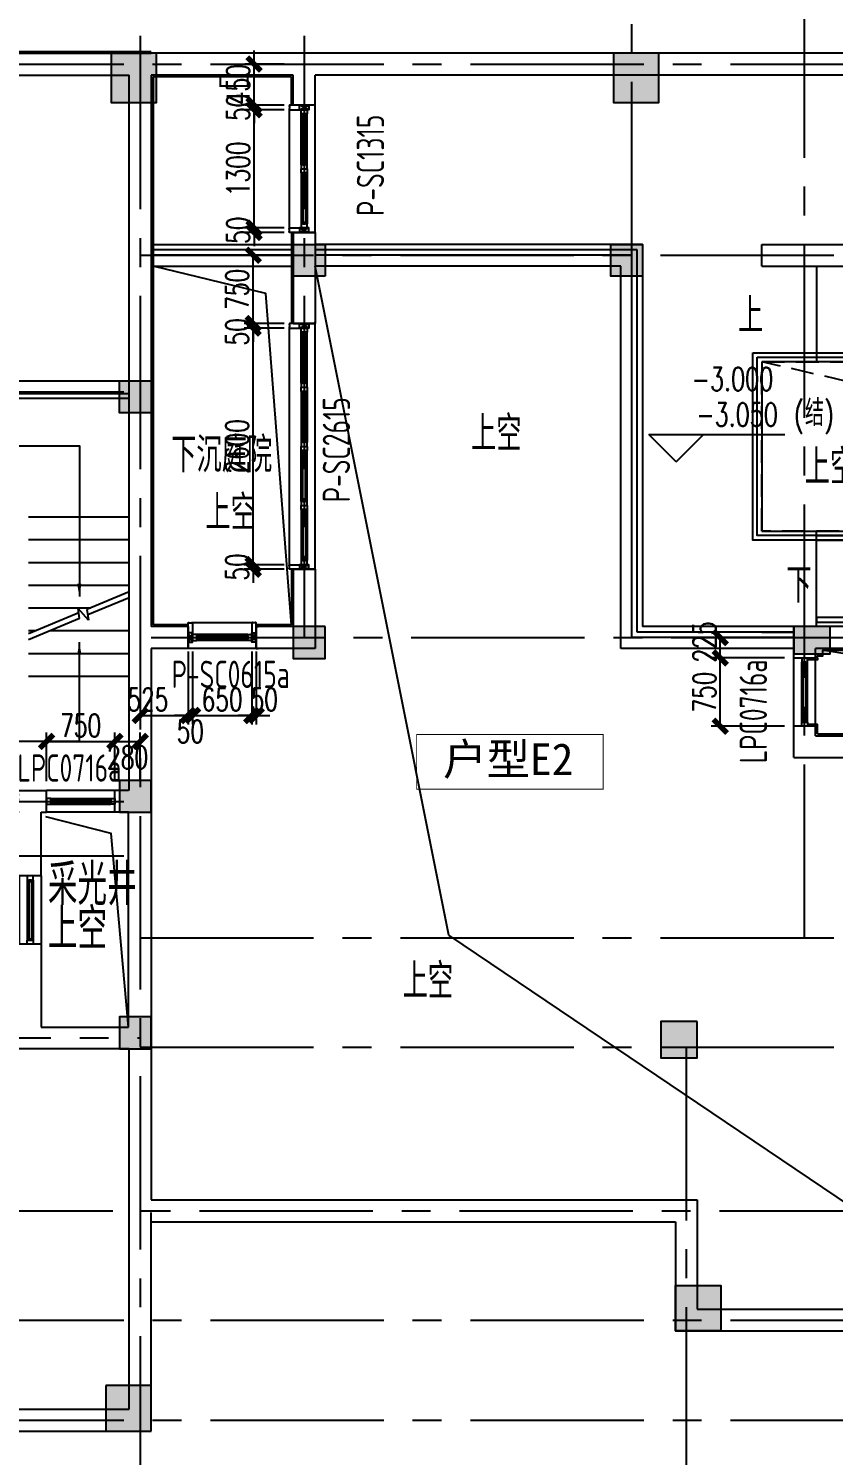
# Model space of a CAD drawing. Extents: x 296441 to 853063, y 459050 to 1117990.
# Drawn here: x 618871 to 627715, y 803050 to 818730 of the extents above; entities that cross this region are included whole.
import ezdxf
from ezdxf.enums import TextEntityAlignment as Align

# ---------------------------------------------------------------- set-up
doc = ezdxf.new("R2010")
doc.units = 0
doc.header["$LTSCALE"] = 1000
for name, pattern in [('14-GRID$0$CENTER2', [28.575, 19.05, -3.175, 3.175, -3.175]), ('dianti-BM01$0$HIDDEN', [0.375, 0.25, -0.125]), ('E1-BM01$0$HIDDEN', [0.375, 0.25, -0.125])]:
    doc.linetypes.add(name, pattern=pattern)
for name, color, linetype in [('0-COL', 50, 'Continuous'), ('0-COL-H1', 170, 'Continuous'), ('14-GRID$0$G-GRID', 9, '14-GRID$0$CENTER2'), ('14-name$0$A-ANNO-IDEN', 2, 'Continuous'), ('20-BM01-P$0$G-XREF', 2, 'Continuous'), ('A-FL01$0$G-FL01$0$A-OVLK', 140, 'Continuous'), ('A-FL01$0$G-FL01$0$A-SECT-WIND', 155, 'Continuous'), ('A-FL01$0$G-FL01$0$A-SECT-WOOD', 17, 'Continuous'), ('D1-BS01-1$0$D1-FL01$0$A-OVLK', 140, 'Continuous'), ('D1-BS01-1$0$menchuangtao1$0$A-WALL', 1, 'Continuous'), ('dianti-BM01$0$A-HOLE', 211, 'Continuous'), ('dianti-BM01$0$A-HRAL', 5, 'Continuous'), ('dianti-BM01$0$A-STRS', 4, 'Continuous'), ('DIM_ELEV', 3, 'Continuous'), ('DIM_SYMB', 3, 'Continuous'), ('DZ-PLAN-MAIN-FL01$0$A-WIND-IDEN', 33, 'Continuous'), ('DZ-TEXT-FL01$0$A-ROOM-IDEN', 4, 'Continuous'), ('E1-BM01$0$A-HOLE', 211, 'Continuous'), ('E1-BM01$0$A-HRAL', 5, 'Continuous'), ('E1-BM01$0$A-OVLK', 140, 'Continuous'), ('E1-BM01$0$A-SECT-WIND', 155, 'Continuous'), ('E1-BM01$0$A-SECT-WOOD', 17, 'Continuous'), ('E1-BM01$0$A-WALL', 1, 'Continuous'), ('E1-BM01$0$A-WALL-FNSH', 6, 'Continuous'), ('E1-BM01$0$G-XREF', 2, 'Continuous'), ('E1-BS01-18-19$0$A-OVLK', 140, 'Continuous'), ('E1-BS01-18-19$0$A-SECT-WIND', 155, 'Continuous'), ('E1-BS01-18-19$0$A-SECT-WOOD', 17, 'Continuous'), ('E1-BS01-18-19$0$A-WALL-FNSH', 6, 'Continuous'), ('E2-E3-FL03$0$E1-FL03$0$A-SECT-WIND', 155, 'Continuous'), ('E2-E3-FL03$0$E1-FL03$0$A-SECT-WOOD', 17, 'Continuous'), ('G-BM01$0$A-HOLE', 211, 'Continuous'), ('G-BM01$0$A-HRAL', 5, 'Continuous'), ('G-BM01$0$A-OVLK', 140, 'Continuous'), ('G-BM01$0$A-WALL', 1, 'Continuous'), ('G-BM01$0$G-FL01$0$A-WALL', 1, 'Continuous'), ('G-BS01-20$0$G-FL01$0$A-WALL-FNSH', 6, 'Continuous'), ('G-TEXT-BM01-mi$0$A-ROOM-IDEN', 4, 'Continuous'), ('H-BM01$0$A-ANNO-ARRW', 2, 'Continuous'), ('H-BM01$0$A-ANNO-SYMB', 6, 'Continuous'), ('H-BM01$0$A-STRS', 4, 'Continuous'), ('menchuangtao1$0$A-DETL-STONE', 42, 'Continuous'), ('menchuangtao1$0$A-WALL', 1, 'Continuous'), ('menchuangtao1$0$A_CUR_FRAME', 112, 'Continuous'), ('PUB_DIM', 3, 'Continuous'), ('PUB_TEXT', 7, 'Continuous'), ('WALL', 242, 'Continuous'), ('ZT1_Dim---标注---PM、LM、DY、JD', 252, 'Continuous')]:
    doc.layers.add(name, color=color, linetype=linetype)
doc.layers.add('noprint', color=215, linetype='Continuous', plot=False)
doc.layers.add('疑问', color=1, linetype='Continuous', plot=False)
doc.styles.add('14-name$0$GOA_03_黑体_1.00', font='simhei.ttf')
doc.styles.add('14-name$0$GOA_04_COMPLEX_1.00', font='complex.shx')
doc.styles.add('_TCH_DIM', font='SIMPLEX', dxfattribs={"bigfont": 'GBCBIG'})
doc.styles.get("Standard").update_dxf_attribs({"font": 'gbenor.shx', "bigfont": 'gbcbig.shx'})
doc.styles.add('ZT-DIMSTYLE', font='ROMANS.shx', dxfattribs={"width": 0.7, "bigfont": 'CHINESE.shx'})
doc.dimstyles.new('ZT-DIM100', dxfattribs={"dimscale": 100, "dimtxt": 2.5, "dimasz": 1.5, "dimexe": 1, "dimexo": 1, "dimgap": 0.5, "dimtad": 1, "dimdec": 0, "dimdsep": 46, "dimtxsty": 'ZT-DIMSTYLE', "dimblk": 'ARCHTICK', "dimcen": 2.5, "dimclrd": 175, "dimclre": 175, "dimclrt": 7, "dimazin": 2, "dimtfac": 1, "dimtix": 1, "dimtmove": 2, "dimatfit": 3, "dimfxl": 0, "dimarcsym": 0})

# ---------------------------------------------------------------- blocks, each defined once
blk = doc.blocks.new('menchuangtao1')
at = {"layer": 'menchuangtao1$0$A-DETL-STONE'}
blk.add_lwpolyline([(-10, -52), (-10, -159, -0.471625), (-15, -162, -0.528396), (-19, -165, 0.241692), (-51, -165, -0.528396), (-55, -162, -0.471625), (-60, -159), (-60, -52)], format="xyb", close=True, dxfattribs=at)
at = {"layer": 'menchuangtao1$0$A-WALL'}
for p, q in [((-10, 120), (-10, -120)), ((-10, 120), (10, 120)), ((-10, -120), (10, -120))]:
    blk.add_line(p, q, dxfattribs=at)
at = {"layer": 'menchuangtao1$0$A_CUR_FRAME'}
for p, q in [((-60, -52), (-10, 52)), ((-60, 52), (-10, -52))]:
    blk.add_line(p, q, dxfattribs=at)
blk.add_lwpolyline([(-10, -52), (-10, 52), (-60, 52), (-60, -52)], close=True, dxfattribs=at)
blk = doc.blocks.new('*U1877')
at = {"layer": 'E1-BM01$0$A-SECT-WIND'}
for p, q in [((45, 32.5), (605, 32.5)), ((60, 15), (590, 15)), ((45, -32.5), (605, -32.5)), ((60, -15), (590, -15))]:
    blk.add_line(p, q, dxfattribs=at)
at = {"layer": 'E1-BM01$0$A-SECT-WOOD'}
for points in [[(0, 32.5), (45, 32.5), (45, -32.5), (0, -32.5)], [(60, 15), (60, -15), (45, -15), (45, 15)], [(590, 15), (590, -15), (605, -15), (605, 15)], [(650, 32.5), (605, 32.5), (605, -32.5), (650, -32.5)]]:
    blk.add_lwpolyline(points, close=True, dxfattribs=at)
blk = doc.blocks.new('*U432')
at = {"layer": 'E1-BS01-18-19$0$A-SECT-WIND'}
for p, q in [((45, 32.5), (705, 32.5)), ((60, 15), (690, 15)), ((45, -32.5), (705, -32.5)), ((60, -15), (690, -15))]:
    blk.add_line(p, q, dxfattribs=at)
at = {"layer": 'E1-BS01-18-19$0$A-SECT-WOOD'}
for points in [[(0, 32.5), (45, 32.5), (45, -32.5), (0, -32.5)], [(60, 15), (60, -15), (45, -15), (45, 15)], [(690, 15), (690, -15), (705, -15), (705, 15)], [(750, 32.5), (705, 32.5), (705, -32.5), (750, -32.5)]]:
    blk.add_lwpolyline(points, close=True, dxfattribs=at)
blk = doc.blocks.new('16#地下夹层')
at = {"layer": 'dianti-BM01$0$A-HOLE', "linetype": 'dianti-BM01$0$HIDDEN'}
blk.add_lwpolyline([(2770, 10530), (1170, 10530), (1170, 8670), (2770, 8670)], close=True, dxfattribs=at)
blk.add_lwpolyline([(1170, 8670), (1470, 10230), (2770, 10530)], dxfattribs=at)
at = {"layer": 'dianti-BM01$0$A-HRAL'}
for points in [[(2870, 10630), (1070, 10630), (1070, 8570), (2870, 8570)], [(2820, 10580), (1120, 10580), (1120, 8620), (2820, 8620)]]:
    blk.add_lwpolyline(points, close=True, dxfattribs=at)
for points in [[(2170, 8570), (1070, 8570), (1070, 10460)], [(2170, 8620), (1120, 8620), (1120, 10460)], [(170, 7670), (170, 7720), (2170, 7720), (2170, 7670), (170, 7670)]]:
    blk.add_lwpolyline(points, dxfattribs=at)
at = {"layer": 'dianti-BM01$0$A-STRS', "ltscale": 0.1}
for p, q in [((2170, 11580), (2170, 10530)), ((2170, 7620), (2170, 8670))]:
    blk.add_line(p, q, dxfattribs=at)
blk.add_lwpolyline([(2170, 8670), (1170, 8670), (1170, 10460)], dxfattribs=at)
at = {"layer": 'DIM_SYMB'}
for points in [[(2418, 11055, 0, 0, 0), (645, 11055, 0, 0, 0), (645, 10275, 80, 0, 0), (645, 9975, 0, 0, 0)], [(2170, 8145, 0, 0, 0), (645, 8145, 0, 0, 0), (645, 9175, 80, 0, 0), (645, 9475, 0, 0, 0)]]:
    blk.add_lwpolyline(points, format="xyseb", dxfattribs=at)
at = {"layer": 'E1-BM01$0$A-HOLE'}
for points in [[(120, 120), (6211, 4229), (7680, 11580)], [(7940, 7640), (8220, 11280), (9460, 11580)], [(140, 6440), (420, 7080), (2100, 7360)]]:
    blk.add_lwpolyline(points, dxfattribs=at)
at = {"layer": 'E1-BM01$0$A-HRAL'}
for p, q in [((4140, 7560), (4140, 11760)), ((4140, 11760), (7684, 11760)), ((4200, 11700), (7684, 11700)), ((4200, 7500), (4200, 11700)), ((2420, 7560), (4140, 7560)), ((2770, 7560), (2420, 7560)), ((2770, 7500), (2420, 7500)), ((2420, 7500), (4200, 7500))]:
    blk.add_line(p, q, dxfattribs=at)
for points in [[(7920, 11760), (9480, 11760)], [(7920, 11700), (9480, 11700)]]:
    blk.add_lwpolyline(points, dxfattribs=at)
at = {"layer": 'E1-BM01$0$A-OVLK'}
for p, q in [((7680, 11940), (7680, 13360)), ((7965, 13308), (7965, 11992)), ((4080, 11820), (4080, 7620)), ((4080, 11820), (7684, 11820)), ((4320, 11580), (7684, 11580)), ((4320, 7380), (4320, 11580)), ((7680, 8240), (7680, 10960)), ((7965, 10908), (7965, 8292)), ((9033, 7665), (8367, 7665)), ((2420, 7380), (4320, 7380)), ((8315, 7380), (9085, 7380))]:
    blk.add_line(p, q, dxfattribs=at)
at = {"layer": 'E1-BM01$0$A-OVLK', "linetype": 'E1-BM01$0$HIDDEN', "ltscale": 10}
for p, q in [((1170, 10530), (2770, 10530)), ((2770, 10530), (2770, 9050)), ((2770, 9050), (2770, 8670)), ((2770, 8670), (1170, 8670))]:
    blk.add_line(p, q, dxfattribs=at)
at = {"layer": 'E1-BM01$0$A-OVLK'}
for points in [[(9480, 11820), (7920, 11820)], [(9480, 11580), (7920, 11580)], [(2420, 7620), (4080, 7620)]]:
    blk.add_lwpolyline(points, dxfattribs=at)
at = {"layer": 'E1-BM01$0$A-WALL'}
for p, q in [((0, 13920), (9600, 13920)), ((120, 13680), (7680, 13680)), ((7920, 13680), (9480, 13680)), ((9480, 13680), (9480, 7620)), ((9480, 7380), (9480, 1320)), ((9480, 1320), (3480, 1320)), ((3480, 1320), (3480, 120)), ((9480, 1320), (8910, 1320)), ((9480, 1080), (3720, 1080)), ((3720, 1080), (3720, -120)), ((3480, 120), (120, 120)), ((3720, -120), (-120, -120))]:
    blk.add_line(p, q, dxfattribs=at)
at = {"layer": 'E1-BM01$0$A-WALL-FNSH'}
for p, q in [((7940, 13660), (9460, 13660)), ((7940, 13350), (7940, 13660)), ((7940, 13660), (9460, 13660)), ((9460, 13660), (9460, 7640)), ((9460, 13660), (9460, 7640)), ((7940, 11950), (7940, 10950)), ((7940, 8250), (7940, 7640)), ((7940, 7640), (8325, 7640)), ((9075, 7640), (9460, 7640)), ((2160, 7275), (2160, 7300)), ((2160, 6440), (1850, 6440)), ((2160, 6440), (2160, 6525))]:
    blk.add_line(p, q, dxfattribs=at)
blk.add_lwpolyline([(2160, 7275), (2160, 7300), (2100, 7300), (2100, 7360), (1850, 7360)], dxfattribs=at)
at = {"layer": 'E1-BM01$0$G-XREF', "const_width": 20}
blk.add_lwpolyline([(8420, 13660), (8420, 13560), (8720, 13560), (8720, 13660)], dxfattribs=at)
at = {"layer": 'E1-BS01-18-19$0$A-OVLK'}
for p, q in [((2180, 6515), (2180, 7285)), ((2420, 6515), (2420, 7285))]:
    blk.add_line(p, q, dxfattribs=at)
at = {"layer": 'E1-BS01-18-19$0$A-WALL-FNSH'}
for points in [[(2160, 7275), (2160, 7255), (2268, 7255)], [(2160, 6525), (2160, 6545), (2268, 6545)]]:
    blk.add_lwpolyline(points, dxfattribs=at)
at = {"layer": 'WALL'}
for p, q in [((7680, 13350), (7680, 13680)), ((7920, 13350), (7920, 13680)), ((7680, 13350), (7920, 13350)), ((7680, 11950), (7680, 10950)), ((7920, 11950), (7680, 11950)), ((7920, 11950), (7920, 10950)), ((2770, 11820), (120, 11820)), ((2770, 11580), (2770, 11820)), ((2770, 11580), (120, 11580)), ((7920, 10950), (7680, 10950)), ((7680, 8250), (7680, 7380)), ((7920, 8250), (7680, 8250)), ((7920, 8250), (7920, 7620)), ((1850, 7620), (2420, 7620)), ((2420, 7275), (2420, 7620)), ((7920, 7620), (8325, 7620)), ((8325, 7620), (8325, 7380)), ((9075, 7620), (9480, 7620)), ((9075, 7620), (9075, 7380)), ((1850, 7380), (2180, 7380)), ((2180, 7275), (2180, 7380)), ((7680, 7380), (8325, 7380)), ((9075, 7380), (9480, 7380)), ((2180, 7275), (2420, 7275)), ((2180, 6420), (2180, 6525)), ((2180, 6525), (2420, 6525)), ((2420, 6180), (2420, 6525)), ((2180, 6420), (1850, 6420)), ((2420, 6180), (1850, 6180))]:
    blk.add_line(p, q, dxfattribs=at)
at = {"extrusion": (0, 0, -1), "xscale": -1, "zscale": -1, "rotation": 270}
for p in [(-7800, 12650), (-7800, 10250), (-7800, 8950)]:
    blk.add_blockref('*U1877', p, dxfattribs=at)
at = {"xscale": -1}
for name, p, rotation in [('*U1877', (7800, 12650), 90), ('*U1877', (7800, 10250), 90), ('*U1877', (7800, 8950), 90), ('*U1877', (8375, 7500), 180), ('*U432', (2300, 6525), 270)]:
    blk.add_blockref(name, p, dxfattribs=dict(at, rotation=rotation))
at = {"layer": 'E1-BM01$0$G-XREF', "extrusion": (0, 0, -1), "xscale": -1, "zscale": -1}
for p, rotation in [((-7800, 13360), 270), ((-7800, 10960), 270), ((-8315, 7500), 180)]:
    blk.add_blockref('menchuangtao1', p, dxfattribs=dict(at, rotation=rotation))
at = {"layer": 'E1-BM01$0$G-XREF', "xscale": -1}
for p, rotation in [((7800, 11940), 90), ((7800, 8240), 90), ((9085, 7500), 180)]:
    blk.add_blockref('menchuangtao1', p, dxfattribs=dict(at, rotation=rotation))
blk = doc.blocks.new('cgc')
at = {"layer": 'A-FL01$0$G-FL01$0$A-OVLK', "extrusion": (2.78234e-21, 2.27195e-05, 1)}
for p, q in [((221443, 260768), (220693, 260768)), ((221443, 260528), (220693, 260528))]:
    blk.add_line(p, q, dxfattribs=at)
at = {"layer": 'A-FL01$0$G-FL01$0$A-SECT-WIND', "extrusion": (2.78234e-21, 2.27195e-05, 1)}
for p, q in [((221398, 260680), (220738, 260680)), ((221398, 260615), (220738, 260615)), ((221383, 260663), (220753, 260663)), ((221383, 260633), (220753, 260633))]:
    blk.add_line(p, q, dxfattribs=at)
at = {"layer": 'A-FL01$0$G-FL01$0$A-SECT-WOOD', "extrusion": (2.78234e-21, 2.27195e-05, 1), "elevation": 4}
for points in [[(220693, 260680), (220738, 260680), (220738, 260615), (220693, 260615)], [(220753, 260663), (220753, 260633), (220738, 260633), (220738, 260663)], [(221383, 260663), (221383, 260633), (221398, 260633), (221398, 260663)], [(221443, 260680), (221398, 260680), (221398, 260615), (221443, 260615)]]:
    blk.add_lwpolyline(points, close=True, dxfattribs=at)
blk = doc.blocks.new('20200331161108')
at = {"layer": 'D1-BS01-1$0$D1-FL01$0$A-OVLK'}
for p, q in [((-120, -750), (-120, 0)), ((120, -750), (120, 0))]:
    blk.add_line(p, q, dxfattribs=at)
at = {"layer": 'D1-BS01-1$0$menchuangtao1$0$A-WALL'}
for p, q in [((-120, 0), (120, 0)), ((-120, -750), (120, -750))]:
    blk.add_line(p, q, dxfattribs=at)
at = {"layer": 'E2-E3-FL03$0$E1-FL03$0$A-SECT-WIND'}
for p, q in [((-32, -45), (-32, -705)), ((-15, -60), (-15, -690)), ((15, -60), (15, -690)), ((32, -45), (32, -705))]:
    blk.add_line(p, q, dxfattribs=at)
at = {"layer": 'E2-E3-FL03$0$E1-FL03$0$A-SECT-WOOD'}
for points in [[(-32, 0), (-32, -45), (32, -45), (32, 0)], [(-15, -60), (15, -60), (15, -45), (-15, -45)], [(-32, -750), (-32, -705), (32, -705), (32, -750)], [(-15, -690), (15, -690), (15, -705), (-15, -705)]]:
    blk.add_lwpolyline(points, close=True, dxfattribs=at)
blk = doc.blocks.new('20B-G1-地下夹层')
at = {"layer": 'G-BM01$0$A-HOLE'}
blk.add_lwpolyline([(705480, -446482), (705289, -444357), (704570, -444172)], dxfattribs=at)
at = {"layer": 'G-BM01$0$A-HRAL'}
for points in [[(704280, -443982), (701319, -443982), (701319, -439522), (705489, -439522)], [(704280, -443932), (701369, -443932), (701369, -439572), (705489, -439572)]]:
    blk.add_lwpolyline(points, dxfattribs=at)
at = {"layer": 'G-BM01$0$A-OVLK'}
blk.add_lwpolyline([(704280, -444122), (701179, -444122), (701179, -439382), (705489, -439382)], dxfattribs=at)
at = {"layer": 'G-BM01$0$A-WALL'}
for p, q in [((694089, -435782), (705729, -435782)), ((694329, -436022), (705489, -436022)), ((705489, -443882), (705489, -436022)), ((705480, -446482), (705480, -444122)), ((705489, -446722), (704280, -446722)), ((705489, -450682), (705489, -446722)), ((705729, -450922), (705729, -448522)), ((701529, -450682), (705489, -450682)), ((701289, -450922), (705729, -450922))]:
    blk.add_line(p, q, dxfattribs=at)
at = {"layer": 'G-BM01$0$G-FL01$0$A-WALL'}
for p, q in [((704580, -444122), (704580, -443882)), ((705480, -443882), (705330, -443882)), ((705330, -444122), (705330, -443882)), ((704520, -444122), (704580, -444122)), ((705480, -444122), (705330, -444122)), ((704520, -446482), (705480, -446482))]:
    blk.add_line(p, q, dxfattribs=at)
at = {"layer": 'G-BS01-20$0$G-FL01$0$A-WALL-FNSH'}
blk.add_lwpolyline([(694089, -437505), (694069, -437505), (694069, -435762), (705729, -435762)], dxfattribs=at)
at = {"layer": 'H-BM01$0$A-ANNO-ARRW', "extrusion": (2.78234e-21, 2.27195e-05, 1), "elevation": -10}
for points in [[(702750, -440096), (704940, -440096), (704940, -441752)], [(703030, -443342), (704940, -443342), (704940, -442252)]]:
    blk.add_lwpolyline(points, dxfattribs=at)
at = {"layer": 'H-BM01$0$A-ANNO-ARRW', "extrusion": (2.78234e-21, 2.27195e-05, 1)}
for points in [[(704916, -441612, -10), (704940, -441752, -10), (704963, -441612, -10)], [(704916, -442392, -10), (704940, -442252, -10), (704963, -442392, -10)]]:
    blk.add_solid(points, dxfattribs=at)
at = {"layer": 'H-BM01$0$A-ANNO-SYMB', "extrusion": (2.78234e-21, 2.27195e-05, 1)}
for p, q in [((705489, -441701), (705023, -441895)), ((705489, -441766), (705032, -441954)), ((704934, -441932), (704380, -442162)), ((704942, -441992), (704380, -442227)), ((705040, -442012), (704927, -441883)), ((704942, -441992), (704927, -441883)), ((705023, -441895), (705040, -442012))]:
    blk.add_line(p, q, dxfattribs=at)
at = {"layer": 'H-BM01$0$A-STRS', "ltscale": 0.1, "extrusion": (2.78234e-21, 2.27195e-05, 1)}
for p, q in [((704380, -440877), (705489, -440877)), ((704380, -441127), (705489, -441127)), ((704380, -441377), (705489, -441377)), ((704380, -441627), (705489, -441627)), ((704380, -441877), (705065, -441877)), ((704380, -442127), (704464, -442127)), ((704618, -442127), (705489, -442127)), ((704380, -442377), (705489, -442377)), ((704380, -442627), (705489, -442627))]:
    blk.add_line(p, q, dxfattribs=at)
at = {"layer": 'WALL', "extrusion": (8.34702e-21, 4.5439e-05, 1)}
for p, q in [((704280, -443882), (704580, -443882)), ((704520, -444822), (704520, -444122)), ((704520, -445572), (704280, -445572)), ((704520, -445572), (704520, -446482))]:
    blk.add_line(p, q, dxfattribs=at)
at = {"layer": 'WALL'}
blk.add_line((704520, -444822), (704280, -444822), dxfattribs=at)
at = {"rotation": 90}
blk.add_blockref('cgc', (965047, -666265), dxfattribs=at)
at = {"layer": '疑问', "ltscale": 1500, "rotation": 90}
blk.add_blockref('20200331161108', (704580, -444002), dxfattribs=at)
blk = doc.blocks.new('RRR13')
at = {"layer": 'DIM_ELEV'}
for p, q in [((826431, 167925), (826131, 168225)), ((826131, 168225), (827627, 168225)), ((826431, 167925), (826731, 168225))]:
    blk.add_line(p, q, dxfattribs=at)
at = {"layer": 'DZ-PLAN-MAIN-FL01$0$A-WIND-IDEN', "color": 2, "width": 0.8}
for s, p in [('P-SC1315', (823222, 170625)), ('P-SC2615', (822848, 167479))]:
    blk.add_text(s, height=300, rotation=90, dxfattribs=at).set_placement(p)
blk.add_text('P-SC0615a', height=300, dxfattribs=at).set_placement((820887, 165438))
at = {"layer": 'DZ-PLAN-MAIN-FL01$0$A-WIND-IDEN', "width": 0.8}
blk.add_text('LPC0716a', height=300, rotation=90, dxfattribs=at).set_placement((827429, 164611))
blk.add_text('LPC1416', height=300, dxfattribs=at).set_placement((828483, 164293))
at = {"layer": 'DZ-TEXT-FL01$0$A-ROOM-IDEN'}
for s, height, p in [('上', 386, (827112, 169338)), ('上空', 385.8, (824177, 168042)), ('下沉庭院', 385.8, (820882, 167808)), ('上空', 385.8, (827843, 167674)), ('下', 386, (827641, 166374)), ('采光井上空', 385.8, (828279, 165178)), ('上空', 385.8, (823425, 162025)), ('上空', 385.8, (828342, 162025))]:
    blk.add_text(s, height=height, dxfattribs=at).set_placement(p)
at = {"layer": 'PUB_TEXT', "style": '_TCH_DIM', "width": 0.705882}
for s, p in [('-3.000', (826603, 168705)), ('-3.050', (826654, 168315)), ('(', (827727, 168315)), (')', (828058, 168315))]:
    blk.add_text(s, height=255, dxfattribs=at).set_placement(p)
at = {"layer": 'PUB_TEXT', "style": '_TCH_DIM'}
blk.add_text('结', height=289, dxfattribs=at).set_placement((827847, 168315))
blk = doc.blocks.new('B2-665')
at = {"layer": 'DZ-PLAN-MAIN-FL01$0$A-WIND-IDEN', "color": 2, "width": 0.8}
blk.add_text('LPC0716a', height=300, dxfattribs=at).set_placement((809623, 164479))
at = {"layer": 'G-TEXT-BM01-mi$0$A-ROOM-IDEN'}
for s, p in [('采光井', (809958, 163124)), ('上空', (809958, 162637))]:
    blk.add_text(s, height=451.3, dxfattribs=at).set_placement(p)
blk = doc.blocks.new('*U2129')
at = {"const_width": 10}
blk.add_lwpolyline([(-1025, 0), (1025, 0), (1025, -600), (-1025, -600)], close=True, dxfattribs=at)
at = {"style": '14-name$0$GOA_04_COMPLEX_1.00', "width": 0.8}
blk.add_attdef('房间编号', text='', height=300, dxfattribs=at).set_placement((-532, -481), align=Align.CENTER)
blk = doc.blocks.new('WERC')
at = {"layer": '14-name$0$A-ANNO-IDEN'}
ref = blk.add_blockref('*U2129', (767281, -443324), dxfattribs=dict(at, xscale=-1))
ref.add_attrib('房间编号', '户型E2', dxfattribs={"layer": '0', "height": 350, "style": '14-name$0$GOA_03_黑体_1.00'}).set_placement((767262, -443770), align=Align.CENTER)
blk = doc.blocks.new('20B夹层柱子')
at = {"layer": '0-COL'}
for p, q in [((1192765, -450478, 0), (1192505, -450478, 0)), ((1192505, -450478, 0), (1192505, -450978, 0)), ((1192765, -450478, 0), (1192765, -450478, 0)), ((1193005, -450478, 0), (1192765, -450478, 0)), ((1193005, -450978, 0), (1193005, -450478, 0)), ((1192505, -450978, 0), (1193005, -450978, 0))]:
    blk.add_line(p, q, dxfattribs=at)
for points in [[(1193065, -435838), (1192565, -435838), (1192565, -436378), (1193065, -436378)], [(1200465, -442138), (1200065, -442138), (1200065, -442438), (1200465, -442438)], [(1199005, -449378), (1199005, -449378), (1199265, -449378), (1199265, -449878), (1198765, -449878), (1198765, -449378)]]:
    blk.add_lwpolyline(points, close=True, dxfattribs=at)
at = {"layer": '0-COL', "elevation": 0}
for points in [[(1198585, -435838), (1198085, -435838), (1198085, -436378), (1198585, -436378)], [(1193005, -446428), (1192655, -446428), (1192655, -446778), (1193005, -446778)], [(1199005, -446478), (1198605, -446478), (1198605, -446878), (1199005, -446878)]]:
    blk.add_lwpolyline(points, close=True, dxfattribs=at)
at = {"layer": '0-COL', "color": 6}
for points in [[(1194915, -438288), (1194565, -438288), (1194565, -437938), (1194915, -437938)], [(1198405, -438288), (1198055, -438288), (1198055, -437938), (1198405, -437938)], [(1194915, -442138), (1194565, -442138), (1194565, -442488), (1194915, -442488)]]:
    blk.add_lwpolyline(points, close=True, dxfattribs=at)
at = {"layer": '0-COL', "color": 6, "elevation": 0}
for points in [[(1193005, -439788), (1192655, -439788), (1192655, -439438), (1193005, -439438)], [(1193005, -443828), (1192655, -443828), (1192655, -444178), (1193005, -444178)]]:
    blk.add_lwpolyline(points, close=True, dxfattribs=at)
at = {"layer": '0-COL-H1', "color": 254}
for points in [[(1192565, -436378), (1192565, -435838), (1193065, -436378), (1193065, -435838)], [(1198085, -436378, 0), (1198085, -435838, 0), (1198585, -436378, 0), (1198585, -435838, 0)], [(1194565, -437938), (1194565, -438288), (1194915, -437938), (1194915, -438288)], [(1198055, -437938), (1198055, -438288), (1198405, -437938), (1198405, -438288)], [(1192655, -439438, 0), (1192655, -439788, 0), (1193005, -439438, 0), (1193005, -439788, 0)], [(1194565, -442488), (1194565, -442138), (1194915, -442488), (1194915, -442138)], [(1200065, -442438), (1200065, -442138), (1200465, -442438), (1200465, -442138)], [(1192655, -444178, 0), (1192655, -443828, 0), (1193005, -444178, 0), (1193005, -443828, 0)], [(1192655, -446778, 0), (1192655, -446428, 0), (1193005, -446778, 0), (1193005, -446428, 0)], [(1198605, -446878, 0), (1198605, -446478, 0), (1199005, -446878, 0), (1199005, -446478, 0)], [(1199005, -449378), (1198765, -449378), (1199005, -449378), (1198765, -449878)], [(1199005, -449378), (1198765, -449878), (1199265, -449378), (1199265, -449878)], [(1192765, -450478, 0), (1193005, -450978, 0), (1192505, -450478, 0), (1192505, -450978, 0)], [(1192765, -450478, 0), (1193005, -450478, 0), (1192765, -450478, 0), (1193005, -450978, 0)]]:
    blk.add_solid(points, dxfattribs=at)
blk = doc.blocks.new('_ArchTick')
at = {"color": 0, "linetype": 'ByBlock', "const_width": 0.4}
blk.add_lwpolyline([(-0.5, -0.5), (0.5, 0.5)], dxfattribs=at)
blk = doc.blocks.new('*D1941')
at = {"layer": 'Defpoints', "color": 0, "ltscale": 1000, "transparency": 16777216}
for p in [(620098, 810896), (619819, 810358), (620098, 810358)]:
    blk.add_point(p, dxfattribs=at)
at = {"layer": 'ZT1_Dim---标注---PM、LM、DY、JD', "color": 175, "linetype": 'ByBlock', "lineweight": -2, "ltscale": 1000, "transparency": 16777216}
for p, q in [((619819, 810458), (619819, 810996)), ((620098, 810458), (620098, 810996)), ((619819, 810896), (620098, 810896))]:
    blk.add_line(p, q, dxfattribs=at)
at = {"layer": 'ZT1_Dim---标注---PM、LM、DY、JD', "color": 175, "lineweight": -2, "ltscale": 1000, "transparency": 16777216, "xscale": 150, "yscale": 150, "zscale": 150, "rotation": 180}
blk.add_blockref('_ArchTick', (619819, 810896), dxfattribs=at)
at = {"layer": 'ZT1_Dim---标注---PM、LM、DY、JD', "color": 175, "lineweight": -2, "ltscale": 1000, "transparency": 16777216, "xscale": 150, "yscale": 150, "zscale": 150}
blk.add_blockref('_ArchTick', (620098, 810896), dxfattribs=at)
at = {"layer": 'ZT1_Dim---标注---PM、LM、DY、JD', "color": 7, "ltscale": 1000, "transparency": 16777216, "insert": (619959, 810721), "char_height": 250, "attachment_point": 5, "style": 'ZT-DIMSTYLE'}
blk.add_mtext('280', dxfattribs=at)
blk = doc.blocks.new('*D1942')
at = {"layer": 'Defpoints', "color": 0, "ltscale": 1000, "transparency": 16777216}
for p in [(619819, 810896), (619069, 810358), (619819, 810358)]:
    blk.add_point(p, dxfattribs=at)
at = {"layer": 'ZT1_Dim---标注---PM、LM、DY、JD', "color": 175, "linetype": 'ByBlock', "lineweight": -2, "ltscale": 1000, "transparency": 16777216}
for p, q in [((619069, 810458), (619069, 810996)), ((619819, 810458), (619819, 810996)), ((619069, 810896), (619819, 810896))]:
    blk.add_line(p, q, dxfattribs=at)
at = {"layer": 'ZT1_Dim---标注---PM、LM、DY、JD', "color": 175, "lineweight": -2, "ltscale": 1000, "transparency": 16777216, "xscale": 150, "yscale": 150, "zscale": 150, "rotation": 180}
blk.add_blockref('_ArchTick', (619069, 810896), dxfattribs=at)
at = {"layer": 'ZT1_Dim---标注---PM、LM、DY、JD', "color": 175, "lineweight": -2, "ltscale": 1000, "transparency": 16777216, "xscale": 150, "yscale": 150, "zscale": 150}
blk.add_blockref('_ArchTick', (619819, 810896), dxfattribs=at)
at = {"layer": 'ZT1_Dim---标注---PM、LM、DY、JD', "color": 7, "ltscale": 1000, "transparency": 16777216, "insert": (619444, 811071), "char_height": 250, "attachment_point": 5, "style": 'ZT-DIMSTYLE'}
blk.add_mtext('750', dxfattribs=at)
blk = doc.blocks.new('*D1948')
at = {"layer": 'Defpoints', "color": 0, "ltscale": 1000, "transparency": 16777216}
for p in [(626472, 812038), (627278, 812038), (627278, 811813)]:
    blk.add_point(p, dxfattribs=at)
at = {"layer": 'ZT1_Dim---标注---PM、LM、DY、JD', "color": 175, "linetype": 'ByBlock', "lineweight": -2, "ltscale": 1000, "transparency": 16777216}
for p, q in [((627178, 812038), (626372, 812038)), ((626472, 811813), (626472, 812038)), ((627178, 811813), (626372, 811813))]:
    blk.add_line(p, q, dxfattribs=at)
at = {"layer": 'ZT1_Dim---标注---PM、LM、DY、JD', "color": 175, "lineweight": -2, "ltscale": 1000, "transparency": 16777216, "xscale": 150, "yscale": 150, "zscale": 150}
for p, rotation in [((626472, 812038), 90), ((626472, 811813), 270)]:
    blk.add_blockref('_ArchTick', p, dxfattribs=dict(at, rotation=rotation))
at = {"layer": 'ZT1_Dim---标注---PM、LM、DY、JD', "color": 7, "ltscale": 1000, "transparency": 16777216, "insert": (626297, 811988), "char_height": 250, "attachment_point": 5, "rotation": 90, "style": 'ZT-DIMSTYLE'}
blk.add_mtext('225', dxfattribs=at)
blk = doc.blocks.new('*D1949')
at = {"layer": 'Defpoints', "color": 0, "ltscale": 1000, "transparency": 16777216}
for p in [(626472, 811813), (627278, 811813), (627278, 811063)]:
    blk.add_point(p, dxfattribs=at)
at = {"layer": 'ZT1_Dim---标注---PM、LM、DY、JD', "color": 175, "linetype": 'ByBlock', "lineweight": -2, "ltscale": 1000, "transparency": 16777216}
for p, q in [((627178, 811813), (626372, 811813)), ((626472, 811063), (626472, 811813)), ((627178, 811063), (626372, 811063))]:
    blk.add_line(p, q, dxfattribs=at)
at = {"layer": 'ZT1_Dim---标注---PM、LM、DY、JD', "color": 175, "lineweight": -2, "ltscale": 1000, "transparency": 16777216, "xscale": 150, "yscale": 150, "zscale": 150}
for p, rotation in [((626472, 811813), 90), ((626472, 811063), 270)]:
    blk.add_blockref('_ArchTick', p, dxfattribs=dict(at, rotation=rotation))
at = {"layer": 'ZT1_Dim---标注---PM、LM、DY、JD', "color": 7, "ltscale": 1000, "transparency": 16777216, "insert": (626297, 811438), "char_height": 250, "attachment_point": 5, "rotation": 90, "style": 'ZT-DIMSTYLE'}
blk.add_mtext('750', dxfattribs=at)
blk = doc.blocks.new('*D1962')
at = {"layer": 'Defpoints', "color": 0, "ltscale": 1000, "transparency": 16777216}
for p in [(621323, 811985), (621373, 811985), (621373, 811181)]:
    blk.add_point(p, dxfattribs=at)
at = {"layer": 'ZT1_Dim---标注---PM、LM、DY、JD', "color": 175, "linetype": 'ByBlock', "lineweight": -2, "ltscale": 1000, "transparency": 16777216}
for p, q in [((621323, 811885), (621323, 811081)), ((621373, 811885), (621373, 811081)), ((621323, 811181), (621173, 811181)), ((621323, 811181), (621373, 811181)), ((621373, 811181), (621523, 811181))]:
    blk.add_line(p, q, dxfattribs=at)
at = {"layer": 'ZT1_Dim---标注---PM、LM、DY、JD', "color": 175, "lineweight": -2, "ltscale": 1000, "transparency": 16777216, "xscale": 150, "yscale": 150, "zscale": 150}
blk.add_blockref('_ArchTick', (621323, 811181), dxfattribs=at)
at = {"layer": 'ZT1_Dim---标注---PM、LM、DY、JD', "color": 175, "lineweight": -2, "ltscale": 1000, "transparency": 16777216, "xscale": 150, "yscale": 150, "zscale": 150, "rotation": 180}
blk.add_blockref('_ArchTick', (621373, 811181), dxfattribs=at)
at = {"layer": 'ZT1_Dim---标注---PM、LM、DY、JD', "color": 7, "ltscale": 1000, "transparency": 16777216, "insert": (621461, 811356), "char_height": 250, "attachment_point": 5, "style": 'ZT-DIMSTYLE'}
blk.add_mtext('50', dxfattribs=at)
blk = doc.blocks.new('*D1963')
at = {"layer": 'Defpoints', "color": 0, "ltscale": 1000, "transparency": 16777216}
for p in [(620673, 811985), (621323, 811985), (621323, 811181)]:
    blk.add_point(p, dxfattribs=at)
at = {"layer": 'ZT1_Dim---标注---PM、LM、DY、JD', "color": 175, "linetype": 'ByBlock', "lineweight": -2, "ltscale": 1000, "transparency": 16777216}
for p, q in [((620673, 811885), (620673, 811081)), ((621323, 811885), (621323, 811081)), ((620673, 811181), (621323, 811181))]:
    blk.add_line(p, q, dxfattribs=at)
at = {"layer": 'ZT1_Dim---标注---PM、LM、DY、JD', "color": 175, "lineweight": -2, "ltscale": 1000, "transparency": 16777216, "xscale": 150, "yscale": 150, "zscale": 150, "rotation": 180}
blk.add_blockref('_ArchTick', (620673, 811181), dxfattribs=at)
at = {"layer": 'ZT1_Dim---标注---PM、LM、DY、JD', "color": 175, "lineweight": -2, "ltscale": 1000, "transparency": 16777216, "xscale": 150, "yscale": 150, "zscale": 150}
blk.add_blockref('_ArchTick', (621323, 811181), dxfattribs=at)
at = {"layer": 'ZT1_Dim---标注---PM、LM、DY、JD', "color": 7, "ltscale": 1000, "transparency": 16777216, "insert": (620998, 811356), "char_height": 250, "attachment_point": 5, "style": 'ZT-DIMSTYLE'}
blk.add_mtext('650', dxfattribs=at)
blk = doc.blocks.new('*D1964')
at = {"layer": 'Defpoints', "color": 0, "ltscale": 1000, "transparency": 16777216}
for p in [(620623, 811985), (620673, 811985), (620673, 811181)]:
    blk.add_point(p, dxfattribs=at)
at = {"layer": 'ZT1_Dim---标注---PM、LM、DY、JD', "color": 175, "linetype": 'ByBlock', "lineweight": -2, "ltscale": 1000, "transparency": 16777216}
for p, q in [((620623, 811885), (620623, 811081)), ((620673, 811885), (620673, 811081)), ((620623, 811181), (620473, 811181)), ((620623, 811181), (620673, 811181)), ((620673, 811181), (620823, 811181))]:
    blk.add_line(p, q, dxfattribs=at)
at = {"layer": 'ZT1_Dim---标注---PM、LM、DY、JD', "color": 175, "lineweight": -2, "ltscale": 1000, "transparency": 16777216, "xscale": 150, "yscale": 150, "zscale": 150}
blk.add_blockref('_ArchTick', (620623, 811181), dxfattribs=at)
at = {"layer": 'ZT1_Dim---标注---PM、LM、DY、JD', "color": 175, "lineweight": -2, "ltscale": 1000, "transparency": 16777216, "xscale": 150, "yscale": 150, "zscale": 150, "rotation": 180}
blk.add_blockref('_ArchTick', (620673, 811181), dxfattribs=at)
at = {"layer": 'ZT1_Dim---标注---PM、LM、DY、JD', "color": 7, "ltscale": 1000, "transparency": 16777216, "insert": (620648, 811006), "char_height": 250, "attachment_point": 5, "style": 'ZT-DIMSTYLE'}
blk.add_mtext('50', dxfattribs=at)
blk = doc.blocks.new('*D1965')
at = {"layer": 'Defpoints', "color": 0, "ltscale": 1000, "transparency": 16777216}
for p in [(620098, 811985), (620623, 811985), (620623, 811181)]:
    blk.add_point(p, dxfattribs=at)
at = {"layer": 'ZT1_Dim---标注---PM、LM、DY、JD', "color": 175, "linetype": 'ByBlock', "lineweight": -2, "ltscale": 1000, "transparency": 16777216}
for p, q in [((620098, 811885), (620098, 811081)), ((620623, 811885), (620623, 811081)), ((620098, 811181), (620623, 811181))]:
    blk.add_line(p, q, dxfattribs=at)
at = {"layer": 'ZT1_Dim---标注---PM、LM、DY、JD', "color": 175, "lineweight": -2, "ltscale": 1000, "transparency": 16777216, "xscale": 150, "yscale": 150, "zscale": 150, "rotation": 180}
blk.add_blockref('_ArchTick', (620098, 811181), dxfattribs=at)
at = {"layer": 'ZT1_Dim---标注---PM、LM、DY、JD', "color": 175, "lineweight": -2, "ltscale": 1000, "transparency": 16777216, "xscale": 150, "yscale": 150, "zscale": 150}
blk.add_blockref('_ArchTick', (620623, 811181), dxfattribs=at)
at = {"layer": 'ZT1_Dim---标注---PM、LM、DY、JD', "color": 7, "ltscale": 1000, "transparency": 16777216, "insert": (620182, 811356), "char_height": 250, "attachment_point": 5, "style": 'ZT-DIMSTYLE'}
blk.add_mtext('525', dxfattribs=at)
blk = doc.blocks.new('*D1966')
at = {"layer": 'Defpoints', "color": 0, "ltscale": 1000, "transparency": 16777216}
for p in [(621339, 816238), (621778, 816238), (621778, 815488)]:
    blk.add_point(p, dxfattribs=at)
at = {"layer": 'ZT1_Dim---标注---PM、LM、DY、JD', "color": 175, "linetype": 'ByBlock', "lineweight": -2, "ltscale": 1000, "transparency": 16777216}
for p, q in [((621678, 816238), (621239, 816238)), ((621339, 815488), (621339, 816238)), ((621678, 815488), (621239, 815488))]:
    blk.add_line(p, q, dxfattribs=at)
at = {"layer": 'ZT1_Dim---标注---PM、LM、DY、JD', "color": 175, "lineweight": -2, "ltscale": 1000, "transparency": 16777216, "xscale": 150, "yscale": 150, "zscale": 150}
for p, rotation in [((621339, 816238), 90), ((621339, 815488), 270)]:
    blk.add_blockref('_ArchTick', p, dxfattribs=dict(at, rotation=rotation))
at = {"layer": 'ZT1_Dim---标注---PM、LM、DY、JD', "color": 7, "ltscale": 1000, "transparency": 16777216, "insert": (621164, 815863), "char_height": 250, "attachment_point": 5, "rotation": 90, "style": 'ZT-DIMSTYLE'}
blk.add_mtext('750', dxfattribs=at)
blk = doc.blocks.new('*D1967')
at = {"layer": 'Defpoints', "color": 0, "ltscale": 1000, "transparency": 16777216}
for p in [(621339, 815488), (621778, 815488), (621778, 815438)]:
    blk.add_point(p, dxfattribs=at)
at = {"layer": 'ZT1_Dim---标注---PM、LM、DY、JD', "color": 175, "linetype": 'ByBlock', "lineweight": -2, "ltscale": 1000, "transparency": 16777216}
for p, q in [((621678, 815488), (621239, 815488)), ((621339, 815488), (621339, 815638)), ((621339, 815438), (621339, 815488)), ((621678, 815438), (621239, 815438)), ((621339, 815438), (621339, 815288))]:
    blk.add_line(p, q, dxfattribs=at)
at = {"layer": 'ZT1_Dim---标注---PM、LM、DY、JD', "color": 175, "lineweight": -2, "ltscale": 1000, "transparency": 16777216, "xscale": 150, "yscale": 150, "zscale": 150}
for p, rotation in [((621339, 815488), 270), ((621339, 815438), 90)]:
    blk.add_blockref('_ArchTick', p, dxfattribs=dict(at, rotation=rotation))
at = {"layer": 'ZT1_Dim---标注---PM、LM、DY、JD', "color": 7, "ltscale": 1000, "transparency": 16777216, "insert": (621164, 815396), "char_height": 250, "attachment_point": 5, "rotation": 90, "style": 'ZT-DIMSTYLE'}
blk.add_mtext('50', dxfattribs=at)
blk = doc.blocks.new('*D1968')
at = {"layer": 'Defpoints', "color": 0, "ltscale": 1000, "transparency": 16777216}
for p in [(621339, 815438), (621778, 815438), (621778, 812838)]:
    blk.add_point(p, dxfattribs=at)
at = {"layer": 'ZT1_Dim---标注---PM、LM、DY、JD', "color": 175, "linetype": 'ByBlock', "lineweight": -2, "ltscale": 1000, "transparency": 16777216}
for p, q in [((621678, 815438), (621239, 815438)), ((621339, 812838), (621339, 815438)), ((621678, 812838), (621239, 812838))]:
    blk.add_line(p, q, dxfattribs=at)
at = {"layer": 'ZT1_Dim---标注---PM、LM、DY、JD', "color": 175, "lineweight": -2, "ltscale": 1000, "transparency": 16777216, "xscale": 150, "yscale": 150, "zscale": 150}
for p, rotation in [((621339, 815438), 90), ((621339, 812838), 270)]:
    blk.add_blockref('_ArchTick', p, dxfattribs=dict(at, rotation=rotation))
at = {"layer": 'ZT1_Dim---标注---PM、LM、DY、JD', "color": 7, "ltscale": 1000, "transparency": 16777216, "insert": (621164, 814138), "char_height": 250, "attachment_point": 5, "rotation": 90, "style": 'ZT-DIMSTYLE'}
blk.add_mtext('2600', dxfattribs=at)
blk = doc.blocks.new('*D1969')
at = {"layer": 'Defpoints', "color": 0, "ltscale": 1000, "transparency": 16777216}
for p in [(621339, 812838), (621778, 812838), (621778, 812788)]:
    blk.add_point(p, dxfattribs=at)
at = {"layer": 'ZT1_Dim---标注---PM、LM、DY、JD', "color": 175, "linetype": 'ByBlock', "lineweight": -2, "ltscale": 1000, "transparency": 16777216}
for p, q in [((621339, 812838), (621339, 812988)), ((621678, 812838), (621239, 812838)), ((621339, 812788), (621339, 812838)), ((621678, 812788), (621239, 812788)), ((621339, 812788), (621339, 812638))]:
    blk.add_line(p, q, dxfattribs=at)
at = {"layer": 'ZT1_Dim---标注---PM、LM、DY、JD', "color": 175, "lineweight": -2, "ltscale": 1000, "transparency": 16777216, "xscale": 150, "yscale": 150, "zscale": 150}
for p, rotation in [((621339, 812838), 270), ((621339, 812788), 90)]:
    blk.add_blockref('_ArchTick', p, dxfattribs=dict(at, rotation=rotation))
at = {"layer": 'ZT1_Dim---标注---PM、LM、DY、JD', "color": 7, "ltscale": 1000, "transparency": 16777216, "insert": (621164, 812813), "char_height": 250, "attachment_point": 5, "rotation": 90, "style": 'ZT-DIMSTYLE'}
blk.add_mtext('50', dxfattribs=at)
blk = doc.blocks.new('*D2086')
at = {"layer": 'Defpoints', "color": 0, "ltscale": 1000, "transparency": 16777216}
for p in [(621349, 818338), (621778, 818338), (621778, 817888)]:
    blk.add_point(p, dxfattribs=at)
at = {"layer": 'ZT1_Dim---标注---PM、LM、DY、JD', "color": 175, "linetype": 'ByBlock', "lineweight": -2, "ltscale": 1000, "transparency": 16777216}
for p, q in [((621349, 818338), (621349, 818488)), ((621678, 818338), (621249, 818338)), ((621349, 817888), (621349, 818338)), ((621678, 817888), (621249, 817888)), ((621349, 817888), (621349, 817738))]:
    blk.add_line(p, q, dxfattribs=at)
at = {"layer": 'ZT1_Dim---标注---PM、LM、DY、JD', "color": 175, "lineweight": -2, "ltscale": 1000, "transparency": 16777216, "xscale": 150, "yscale": 150, "zscale": 150}
for p, rotation in [((621349, 818338), 270), ((621349, 817888), 90)]:
    blk.add_blockref('_ArchTick', p, dxfattribs=dict(at, rotation=rotation))
at = {"layer": 'ZT1_Dim---标注---PM、LM、DY、JD', "color": 7, "ltscale": 1000, "transparency": 16777216, "insert": (621174, 818113), "char_height": 250, "attachment_point": 5, "rotation": 90, "style": 'ZT-DIMSTYLE'}
blk.add_mtext('450', dxfattribs=at)
blk = doc.blocks.new('*D2087')
at = {"layer": 'Defpoints', "color": 0, "ltscale": 1000, "transparency": 16777216}
for p in [(621349, 817888), (621778, 817888), (621778, 817838)]:
    blk.add_point(p, dxfattribs=at)
at = {"layer": 'ZT1_Dim---标注---PM、LM、DY、JD', "color": 175, "linetype": 'ByBlock', "lineweight": -2, "ltscale": 1000, "transparency": 16777216}
for p, q in [((621349, 817888), (621349, 818038)), ((621678, 817888), (621249, 817888)), ((621678, 817838), (621249, 817838)), ((621349, 817838), (621349, 817888)), ((621349, 817838), (621349, 817688))]:
    blk.add_line(p, q, dxfattribs=at)
at = {"layer": 'ZT1_Dim---标注---PM、LM、DY、JD', "color": 175, "lineweight": -2, "ltscale": 1000, "transparency": 16777216, "xscale": 150, "yscale": 150, "zscale": 150}
for p, rotation in [((621349, 817888), 270), ((621349, 817838), 90)]:
    blk.add_blockref('_ArchTick', p, dxfattribs=dict(at, rotation=rotation))
at = {"layer": 'ZT1_Dim---标注---PM、LM、DY、JD', "color": 7, "ltscale": 1000, "transparency": 16777216, "insert": (621174, 817863), "char_height": 250, "attachment_point": 5, "rotation": 90, "style": 'ZT-DIMSTYLE'}
blk.add_mtext('50', dxfattribs=at)
blk = doc.blocks.new('*D2088')
at = {"layer": 'Defpoints', "color": 0, "ltscale": 1000, "transparency": 16777216}
for p in [(621349, 817838), (621778, 817838), (621778, 816538)]:
    blk.add_point(p, dxfattribs=at)
at = {"layer": 'ZT1_Dim---标注---PM、LM、DY、JD', "color": 175, "linetype": 'ByBlock', "lineweight": -2, "ltscale": 1000, "transparency": 16777216}
for p, q in [((621678, 817838), (621249, 817838)), ((621349, 816538), (621349, 817838)), ((621678, 816538), (621249, 816538))]:
    blk.add_line(p, q, dxfattribs=at)
at = {"layer": 'ZT1_Dim---标注---PM、LM、DY、JD', "color": 175, "lineweight": -2, "ltscale": 1000, "transparency": 16777216, "xscale": 150, "yscale": 150, "zscale": 150}
for p, rotation in [((621349, 817838), 90), ((621349, 816538), 270)]:
    blk.add_blockref('_ArchTick', p, dxfattribs=dict(at, rotation=rotation))
at = {"layer": 'ZT1_Dim---标注---PM、LM、DY、JD', "color": 7, "ltscale": 1000, "transparency": 16777216, "insert": (621174, 817188), "char_height": 250, "attachment_point": 5, "rotation": 90, "style": 'ZT-DIMSTYLE'}
blk.add_mtext('1300', dxfattribs=at)
blk = doc.blocks.new('*D2089')
at = {"layer": 'Defpoints', "color": 0, "ltscale": 1000, "transparency": 16777216}
for p in [(621349, 816538), (621778, 816538), (621778, 816488)]:
    blk.add_point(p, dxfattribs=at)
at = {"layer": 'ZT1_Dim---标注---PM、LM、DY、JD', "color": 175, "linetype": 'ByBlock', "lineweight": -2, "ltscale": 1000, "transparency": 16777216}
for p, q in [((621349, 816538), (621349, 816688)), ((621678, 816538), (621249, 816538)), ((621678, 816488), (621249, 816488)), ((621349, 816488), (621349, 816538)), ((621349, 816488), (621349, 816338))]:
    blk.add_line(p, q, dxfattribs=at)
at = {"layer": 'ZT1_Dim---标注---PM、LM、DY、JD', "color": 175, "lineweight": -2, "ltscale": 1000, "transparency": 16777216, "xscale": 150, "yscale": 150, "zscale": 150}
for p, rotation in [((621349, 816538), 270), ((621349, 816488), 90)]:
    blk.add_blockref('_ArchTick', p, dxfattribs=dict(at, rotation=rotation))
at = {"layer": 'ZT1_Dim---标注---PM、LM、DY、JD', "color": 7, "ltscale": 1000, "transparency": 16777216, "insert": (621174, 816513), "char_height": 250, "attachment_point": 5, "rotation": 90, "style": 'ZT-DIMSTYLE'}
blk.add_mtext('50', dxfattribs=at)

msp = doc.modelspace()

# ---------------------------------------------------------------- linework, layer by layer
at = {"layer": '14-GRID$0$G-GRID', "color": 8, "ltscale": 0.1}
for p, q in [((620098.5, 827221.5), (620098.5, 794463.1)), ((621898.5, 827221.5), (621898.5, 812037.8)), ((625498.5, 816237.8), (625498.5, 827221.5)), ((627398.5, 808737.8), (627398.5, 827221.5)), ((595151, 818337.8), (674432.5, 818337.8)), ((595151, 818337.8), (674432.5, 818337.8)), ((620098.5, 816237.8), (674432.5, 816237.8)), ((595151, 814737.8), (620098.5, 814737.8)), ((620218.5, 812037.8), (674432.5, 812037.8)), ((595151, 810237.8), (620098.5, 810237.8)), ((595151, 809637.8), (620098.5, 809637.8)), ((620098.5, 808737.8), (674432.5, 808737.8)), ((594351, 807637.8), (620098.5, 807637.8)), ((620098.5, 807537.8), (674432.5, 807537.8)), ((626098.5, 807537.8), (626098.5, 794463.1)), ((595031, 805737.8), (674312.5, 805737.8)), ((595151, 804537.8), (674432.5, 804537.8)), ((595151, 804537.8), (674432.5, 804537.8)), ((595151, 803437.8), (674432.5, 803437.8)), ((595151, 803437.8), (674432.5, 803437.8))]:
    msp.add_line(p, q, dxfattribs=at)

# ---------------------------------------------------------------- block references
msp.add_blockref('RRR13', (-200444.3, 646045))
at = {"layer": '20-BM01-P$0$G-XREF', "xscale": -1}
msp.add_blockref('16#地下夹层', (629698.5, 804537.8), dxfattribs=at)
at = {"layer": 'noprint', "linetype": 'ByBlock'}
msp.add_blockref('20B夹层柱子', (-572786.7, 1254296.1, 0), dxfattribs=at)
at = {"layer": 'PUB_DIM'}
for name, p in [('20B-G1-地下夹层', (-85511, 1254240.2)), ('WERC', (-143120.3, 1254296.1))]:
    msp.add_blockref(name, p, dxfattribs=at)
at = {"layer": 'WALL'}
msp.add_blockref('B2-665', (-190874.3, 645975), dxfattribs=at)

# ---------------------------------------------------------------- texts
at = {"layer": 'DZ-TEXT-FL01$0$A-ROOM-IDEN'}
msp.add_text('上空', height=385.82, dxfattribs=at).set_placement((620813.7, 813217.4))

# ---------------------------------------------------------------- dimensions: what is measured, and where the dimension line sits
at = {"layer": 'ZT1_Dim---标注---PM、LM、DY、JD', "ltscale": 1000}
for base, p1, p2, picture, middle in [((621349.3, 818337.8), (621778.5, 817887.8), (621778.5, 818337.8), '*D2086', (621174.3, 818112.8)), ((621349.3, 817887.8), (621778.5, 817837.8), (621778.5, 817887.8), '*D2087', (621174.3, 817862.8)), ((621349.3, 817837.8), (621778.5, 816537.8), (621778.5, 817837.8), '*D2088', (621174.3, 817187.8)), ((621349.3, 816537.8), (621778.5, 816487.8), (621778.5, 816537.8), '*D2089', (621174.3, 816512.8)), ((621338.8, 816237.8), (621778.5, 815487.8), (621778.5, 816237.8), '*D1966', (621163.8, 815862.8)), ((621338.8, 815437.8), (621778.5, 812837.8), (621778.5, 815437.8), '*D1968', (621163.8, 814137.8)), ((621338.8, 812837.8), (621778.5, 812787.8), (621778.5, 812837.8), '*D1969', (621163.8, 812812.8)), ((626472.3, 811812.8), (627278.5, 811062.8), (627278.5, 811812.8), '*D1949', (626297.3, 811437.8))]:
    dim = msp.add_linear_dim(base=base, p1=p1, p2=p2, angle=90, dimstyle='ZT-DIM100', dxfattribs=at)
    dim.commit()
    dim.dimension.update_dxf_attribs({"geometry": picture, "text_midpoint": middle})
for base, p1, p2, picture, middle in [((621338.8, 815487.8), (621778.5, 815437.8), (621778.5, 815487.8), '*D1967', (621163.8, 815396.1)), ((626472.3, 812037.8), (627278.5, 811812.8), (627278.5, 812037.8), '*D1948', (626297.3, 811987.8))]:
    dim = msp.add_linear_dim(base=base, p1=p1, p2=p2, angle=90, dimstyle='ZT-DIM100', dxfattribs=at)
    dim.commit()
    dim.dimension.update_dxf_attribs({"geometry": picture, "text_midpoint": middle, "dimtype": 160})
for base, p1, p2, picture, middle in [((620623.5, 811180.8), (620098.5, 811985.3), (620623.5, 811985.3), '*D1965', (620181.8, 811355.8)), ((620673.5, 811180.8), (620623.5, 811985.3), (620673.5, 811985.3), '*D1964', (620648.5, 811005.8)), ((621373.5, 811180.8), (621323.5, 811985.3), (621373.5, 811985.3), '*D1962', (621461, 811355.8)), ((620098.5, 810896.4), (619818.7, 810357.8), (620098.5, 810357.8), '*D1941', (619958.6, 810721.4))]:
    dim = msp.add_linear_dim(base=base, p1=p1, p2=p2, dimstyle='ZT-DIM100', dxfattribs=at)
    dim.commit()
    dim.dimension.update_dxf_attribs({"geometry": picture, "text_midpoint": middle, "dimtype": 160})
for base, p1, p2, picture, middle in [((621323.5, 811180.8), (620673.5, 811985.3), (621323.5, 811985.3), '*D1963', (620998.5, 811355.8)), ((619818.7, 810896.4), (619068.7, 810357.8), (619818.7, 810357.8), '*D1942', (619443.7, 811071.4))]:
    dim = msp.add_linear_dim(base=base, p1=p1, p2=p2, dimstyle='ZT-DIM100', dxfattribs=at)
    dim.commit()
    dim.dimension.update_dxf_attribs({"geometry": picture, "text_midpoint": middle})

doc.saveas('drawing.dxf')
